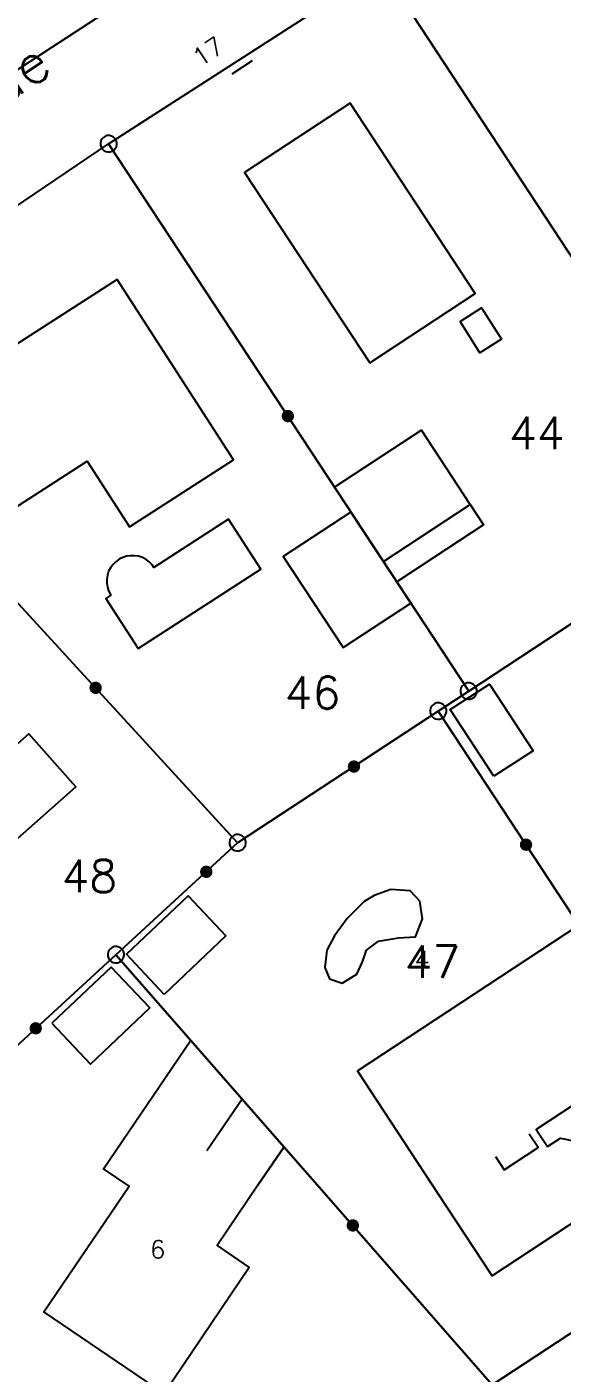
# Model space of a CAD drawing. Header units: metres. Extents: x 394605 to 1395358, y 4171135 to 6406139.
# Drawn here: x 1394588.4 to 1394621.4, y 4172452.5 to 4172535.4 of the extents above; entities that cross this region are included whole.
import ezdxf

# ---------------------------------------------------------------- set-up
doc = ezdxf.new("R2010")
doc.units = ezdxf.units.M
doc.header["$LTSCALE"] = 2
doc.layers.add('T-SECTION AH', color=3, linetype='Continuous')
doc.styles.get("Standard").update_dxf_attribs({"font": 'txt.shx'})

# ---------------------------------------------------------------- blocks, each defined once
blk = doc.blocks.new('BORLIPRO')
blk.add_lwpolyline([(-0.07, 0.5), (-0.19, 0.47), (-0.31, 0.4), (-0.4, 0.31), (-0.47, 0.19), (-0.5, 0.07), (-0.5, -0.07), (-0.47, -0.19), (-0.4, -0.31), (-0.31, -0.4), (-0.19, -0.47), (-0.07, -0.5), (0.07, -0.5), (0.19, -0.47), (0.31, -0.4), (0.4, -0.31), (0.47, -0.19), (0.5, -0.07), (0.5, 0.07), (0.47, 0.19), (0.4, 0.31), (0.31, 0.4), (0.19, 0.47), (0.07, 0.5)], close=True)
blk = doc.blocks.new('CLOTMI')
at = {"const_width": 0.38}
blk.add_lwpolyline([(-0.19, 0, 1), (0.19, 0, 1)], format="xyb", close=True, dxfattribs=at)
blk = doc.blocks.new('MURNOMI')
blk.add_line((-0.75, 0.5), (0.75, 0.5))

msp = doc.modelspace()

# ---------------------------------------------------------------- linework, layer by layer
at = {"layer": 'T-SECTION AH', "color": 45, "flags": 128}
for points in [[(1394495.88, 4172401.17), (1394553.03, 4172501.51), (1394566.07, 4172515.29), (1394580.45, 4172527.94), (1394669.73, 4172586.18), (1394806.28, 4172674.49), (1394824.19, 4172686.69)], [(1394632.32, 4172505.46), (1394610.27, 4172539.04), (1394632.75, 4172553.56)], [(1394615.71, 4172505.98), (1394616.54, 4172504.73), (1394611.2, 4172501.22)], [(1394585.66, 4172483.48), (1394591.44, 4172488.59), (1394588.55, 4172491.86), (1394588.55, 4172491.86), (1394584.74, 4172488.49)], [(1394599.51, 4172466.19), (1394601.67, 4172469.38)], [(1394617.27, 4172465.83), (1394617.81, 4172465), (1394619.9, 4172466.37), (1394619.35, 4172467.21)], [(1394602.65, 4172464.05), (1394604.26, 4172466.42)], [(1394635.93, 4172335.82), (1394620.57, 4172320.46), (1394606.48, 4172306.97), (1394588.63, 4172296.72), (1394570.16, 4172286.58), (1394555.38, 4172273.11), (1394551.25, 4172282.89), (1394551.25, 4172282.89), (1394566.79, 4172297.02), (1394557.57, 4172327.68), (1394562.56, 4172349.16), (1394568.19, 4172359.75), (1394578.56, 4172379.27), (1394588.93, 4172398.79), (1394599.3, 4172418.3), (1394609.66, 4172437.82), (1394617.07, 4172451.77), (1394633.79, 4172462.75)]]:
    msp.add_lwpolyline(points, dxfattribs=at)
for points in [[(1394632.32, 4172505.46), (1394615.62, 4172494.49), (1394593.46, 4172528.2), (1394610.27, 4172539.04), (1394632.32, 4172505.46)], [(1394609.53, 4172514.7), (1394616.02, 4172518.97), (1394608.33, 4172530.71), (1394601.83, 4172526.44), (1394609.53, 4172514.7)], [(1394615.62, 4172494.49), (1394613.75, 4172493.26), (1394601.4, 4172485.15), (1394574.85, 4172514.12), (1394579.15, 4172517.84), (1394581.94, 4172520.21), (1394583.65, 4172521.56), (1394593.46, 4172528.2), (1394615.62, 4172494.49)], [(1394593.99, 4172519.85), (1394585.61, 4172514.46), (1394584.92, 4172514.89), (1394583.22, 4172513.8), (1394583.31, 4172512.97), (1394582.71, 4172512.58), (1394587.27, 4172505.5), (1394592.14, 4172508.65), (1394594.75, 4172504.61), (1394601.15, 4172508.74), (1394593.99, 4172519.85)], [(1394615.09, 4172517.26), (1394616.42, 4172518.1), (1394617.64, 4172516.17), (1394616.31, 4172515.32), (1394615.09, 4172517.26)], [(1394574.85, 4172514.12), (1394601.4, 4172485.15), (1394593.91, 4172478.25), (1394587.74, 4172472.59), (1394558.92, 4172497.61), (1394566.58, 4172506.1), (1394574.85, 4172514.12)], [(1394612.71, 4172510.56), (1394607.37, 4172507.04), (1394610.37, 4172502.48), (1394615.71, 4172505.98), (1394612.71, 4172510.56)], [(1394600.83, 4172505.08), (1394596.24, 4172502.11), (1394596.14, 4172502.27), (1394595.96, 4172502.45), (1394595.76, 4172502.6), (1394595.54, 4172502.72), (1394595.3, 4172502.79), (1394595.06, 4172502.83), (1394594.81, 4172502.83), (1394594.56, 4172502.8), (1394594.33, 4172502.72), (1394594.11, 4172502.61), (1394593.91, 4172502.46), (1394593.73, 4172502.29), (1394593.57, 4172502.09), (1394593.46, 4172501.87), (1394593.39, 4172501.64), (1394593.35, 4172501.39), (1394593.35, 4172501.14), (1394593.38, 4172500.9), (1394593.45, 4172500.66), (1394593.57, 4172500.43), (1394593.6, 4172500.39), (1394593.28, 4172500.19), (1394595.28, 4172497.11), (1394602.82, 4172502), (1394600.83, 4172505.08)], [(1394608.37, 4172505.51), (1394604.2, 4172502.77), (1394607.89, 4172497.17), (1394612.05, 4172499.9), (1394608.37, 4172505.51)], [(1394615.62, 4172494.49), (1394632.32, 4172505.46), (1394650.18, 4172478.31), (1394650.76, 4172475.29), (1394649.04, 4172472.77), (1394633.79, 4172462.75), (1394613.75, 4172493.26), (1394615.62, 4172494.49)], [(1394617.16, 4172489.24), (1394614.49, 4172493.35), (1394616.91, 4172494.92), (1394619.59, 4172490.81), (1394617.16, 4172489.24)], [(1394613.75, 4172493.26), (1394633.79, 4172462.75), (1394617.07, 4172451.77), (1394593.91, 4172478.25), (1394601.4, 4172485.15), (1394613.75, 4172493.26)], [(1394596.88, 4172475.81), (1394594.55, 4172478.28), (1394598.36, 4172481.87), (1394600.68, 4172479.41), (1394596.88, 4172475.81)], [(1394612.77, 4172480.46), (1394612.61, 4172481.55), (1394612.01, 4172482.19), (1394610.82, 4172482.27), (1394609.81, 4172481.9), (1394609.19, 4172481.53), (1394608.15, 4172480.48), (1394607.36, 4172479.42), (1394606.89, 4172478.53), (1394606.77, 4172477.46), (1394607.05, 4172476.76), (1394607.84, 4172476.5), (1394608.74, 4172477.05), (1394609.09, 4172477.81), (1394609.34, 4172478.53), (1394610.06, 4172479.09), (1394611.31, 4172479.29), (1394612.34, 4172479.35), (1394612.77, 4172480.46)], [(1394608.77, 4172471.11), (1394622.41, 4172480.08), (1394627.39, 4172472.5), (1394619.78, 4172467.49), (1394620.48, 4172466.44), (1394621.28, 4172466.96), (1394623.07, 4172466.58), (1394624.99, 4172463.68), (1394617.07, 4172458.48), (1394613.75, 4172463.53), (1394608.77, 4172471.11)], [(1394617.07, 4172451.77), (1394609.66, 4172437.82), (1394577.44, 4172454.96), (1394579.29, 4172458.45), (1394585.91, 4172470.9), (1394587.74, 4172472.59), (1394593.91, 4172478.25), (1394617.07, 4172451.77)], [(1394589.97, 4172474.03), (1394592.35, 4172471.52), (1394595.99, 4172474.98), (1394593.62, 4172477.49), (1394589.97, 4172474.03)], [(1394598.52, 4172472.99), (1394604.26, 4172466.42), (1394602.65, 4172464.05), (1394600.13, 4172460.34), (1394602.11, 4172458.99), (1394596.87, 4172451.23), (1394589.47, 4172456.25), (1394594.72, 4172463.99), (1394593.15, 4172465.06), (1394598.52, 4172472.99)]]:
    msp.add_lwpolyline(points, close=True, dxfattribs=at)

# ---------------------------------------------------------------- block references
at = {"layer": 'T-SECTION AH', "color": 45}
for name, p, rotation in [('MURNOMI', (1394601.39, 4172533.31), 213.4), ('BORLIPRO', (1394593.46, 4172528.2), 31.8), ('CLOTMI', (1394604.49, 4172511.43), 123.8), ('CLOTMI', (1394592.66, 4172494.69), 133), ('BORLIPRO', (1394615.62, 4172494.49), 31.8), ('BORLIPRO', (1394613.75, 4172493.26), 31.8), ('CLOTMI', (1394608.56, 4172489.84), 213.8), ('BORLIPRO', (1394601.4, 4172485.15), 31.8), ('CLOTMI', (1394619.15, 4172485.03), 303.8), ('CLOTMI', (1394599.47, 4172483.36), 223.1), ('BORLIPRO', (1394593.91, 4172478.25), 31.8), ('CLOTMI', (1394588.97, 4172473.72), 223.1), ('CLOTMI', (1394608.49, 4172461.58), 311.7)]:
    msp.add_blockref(name, p, dxfattribs=dict(at, rotation=rotation))

# ---------------------------------------------------------------- texts
for s, height, rotation, p in [('17', 1.1, 33.4, (1394599.09, 4172532.9)), ('de', 2.5, 33.6, (1394586.83, 4172530.41))]:
    msp.add_text(s, height=height, rotation=rotation, dxfattribs=at).set_placement(p)
for s, height, p in [('44', 2, (1394618.1, 4172509.38)), ('46', 2, (1394604.29, 4172493.39)), ('48', 2, (1394590.56, 4172482.1)), ('47', 2, (1394611.67, 4172476.82)), ('4', 1.1, (1394612.28, 4172477.4)), ('6', 1.1, (1394596.01, 4172459.56))]:
    msp.add_text(s, height=height, dxfattribs=at).set_placement(p)

doc.saveas('drawing.dxf')
